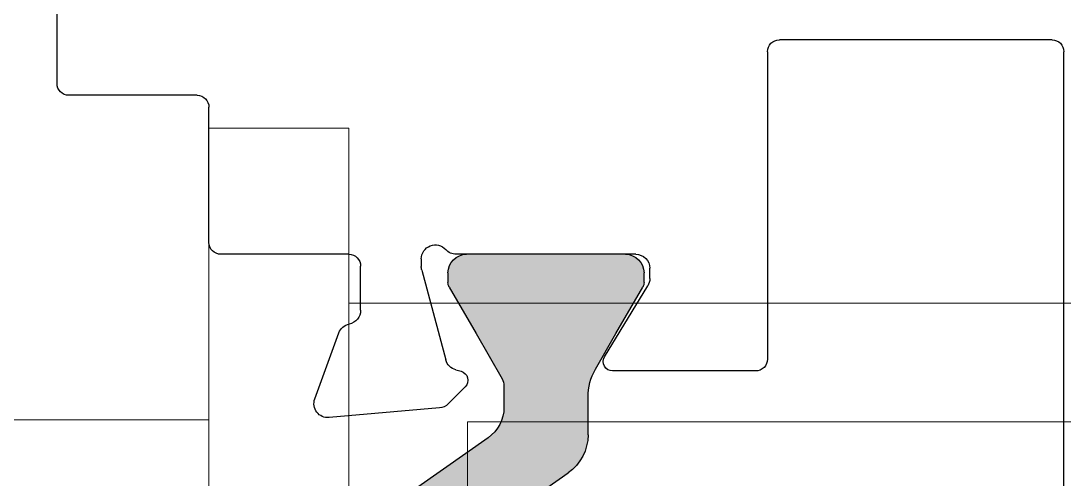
# Model space of a CAD drawing. Extents: x -82 to 113, y -82 to 93.
# Drawn here: x -3.727 to -2.847, y 70.716 to 71.102 of the extents above; entities that cross this region are included whole.
import ezdxf

# ---------------------------------------------------------------- set-up
doc = ezdxf.new("R2010")
doc.units = 0
doc.header["$MEASUREMENT"] = 0
doc.layers.get('0').update_dxf_attribs({"linetype": 'CONTINUOUS'})
doc.layers.add('I-Strut', color=7, linetype='CONTINUOUS')
doc.layers.add('VENT', color=5, linetype='CONTINUOUS')

# ---------------------------------------------------------------- blocks, each defined once
blk = doc.blocks.new('hdgh')
at = {"color": 7, "linetype": 'Continuous', "lineweight": 15}
for p, q in [((-0.118, -0.47231), (-0.118, 0.47257)), ((-0.118, 0.47257), (0.00011, 0.47257)), ((0.00011, 0.47257), (0.00011, -0.47231)), ((0.00011, 0.32493), (2.2757, 0.32493)), ((0.10011, 0.22493), (0.10011, -0.22468)), ((0.10011, 0.22493), (2.2757, 0.22493))]:
    blk.add_line(p, q, dxfattribs=at)
at = {"color": 5, "linetype": 'Continuous', "lineweight": 15}
blk.add_line((-0.568, 0.22651), (-0.118, 0.22651), dxfattribs=at)
blk = doc.blocks.new('25198-18.6mmX6.0mm_Std_I-Strut')
at = {"layer": 'I-Strut'}
h = blk.add_hatch(color=256, dxfattribs=at)
h.dxf.hatch_style = 1
h.paths.add_polyline_path([(0.14161, -0.00504, 0.244698), (0.13193, 0), (-0.13193, 0, 0.244698), (-0.14161, -0.00504), (-0.21138, -0.10468, -0.244698), (-0.23718, -0.11811), (-0.25516, -0.11811, -0.131652), (-0.26107, -0.11653), (-0.29921, -0.09451), (-0.33833, -0.07192, 0.131652), (-0.34227, -0.07087), (-0.35039, -0.07087, 0.414214), (-0.36614, -0.08661), (-0.36614, -0.1063), (-0.36614, -0.20079), (-0.36614, -0.22047, 0.414214), (-0.35039, -0.23622), (-0.34227, -0.23622, 0.131652), (-0.33833, -0.23517), (-0.29921, -0.21258), (-0.26929, -0.19531, -0.131652), (-0.24567, -0.18898), (-0.214, -0.18898, 0.244698), (-0.18175, -0.17219), (-0.11705, -0.07978, -0.244698), (-0.0848, -0.06299), (0.0848, -0.06299, -0.244698), (0.11705, -0.07978), (0.18175, -0.17219, 0.244698), (0.214, -0.18898), (0.24567, -0.18898, -0.131652), (0.26929, -0.19531), (0.33833, -0.23517, 0.131652), (0.34227, -0.23622), (0.35039, -0.23622, 0.414214), (0.36614, -0.22047), (0.36614, -0.20079), (0.36614, -0.1063), (0.36614, -0.08661, 0.414214), (0.35039, -0.07087), (0.34227, -0.07087, 0.131652), (0.33833, -0.07192), (0.26107, -0.11653, -0.131652), (0.25516, -0.11811), (0.23718, -0.11811, -0.244698), (0.21138, -0.10468)])
for p, q in [((-0.13193, 0), (0.13193, 0)), ((-0.21138, -0.10468), (-0.14161, -0.00504)), ((0.14161, -0.00504), (0.21138, -0.10468)), ((0.0848, -0.06299), (-0.0848, -0.06299)), ((-0.35039, -0.07087), (-0.34227, -0.07087)), ((-0.33833, -0.07192), (-0.29921, -0.09451)), ((0.26107, -0.11653), (0.33833, -0.07192)), ((0.34227, -0.07087), (0.35039, -0.07087)), ((-0.36614, -0.1063), (-0.36614, -0.08661)), ((-0.11705, -0.07978), (-0.18175, -0.17219)), ((0.18175, -0.17219), (0.11705, -0.07978)), ((0.36614, -0.08661), (0.36614, -0.1063)), ((-0.29921, -0.09451), (-0.26107, -0.11653)), ((-0.36614, -0.20079), (-0.36614, -0.1063)), ((0.36614, -0.1063), (0.36614, -0.20079)), ((-0.25516, -0.11811), (-0.23718, -0.11811)), ((0.23718, -0.11811), (0.25516, -0.11811)), ((-0.214, -0.18898), (-0.24567, -0.18898)), ((0.24567, -0.18898), (0.214, -0.18898)), ((-0.36614, -0.22047), (-0.36614, -0.20079)), ((-0.26929, -0.19531), (-0.29921, -0.21258)), ((0.33833, -0.23517), (0.26929, -0.19531)), ((0.36614, -0.20079), (0.36614, -0.22047)), ((-0.29921, -0.21258), (-0.33833, -0.23517)), ((-0.34227, -0.23622), (-0.35039, -0.23622)), ((0.35039, -0.23622), (0.34227, -0.23622))]:
    blk.add_line(p, q, dxfattribs=at)
for centre, radius, start, end in [((-0.13193, -0.01181), 0.01181, 90, 145), ((0.13193, -0.01181), 0.01181, 35, 90), ((-0.0848, -0.10236), 0.03937, 90, 145), ((0.0848, -0.10236), 0.03937, 35, 90), ((-0.35039, -0.08661), 0.01575, 90, 180), ((-0.34227, -0.07874), 0.00787, 60, 90), ((0.34227, -0.07874), 0.00787, 90, 120), ((0.35039, -0.08661), 0.01575, 360, 90), ((-0.23718, -0.08661), 0.0315, 270, 325), ((0.23718, -0.08661), 0.0315, 215, 270), ((-0.25516, -0.1063), 0.01181, 240, 270), ((0.25516, -0.1063), 0.01181, 270, 300), ((-0.214, -0.14961), 0.03937, 270, 325), ((0.214, -0.14961), 0.03937, 215, 270), ((-0.24567, -0.23622), 0.04724, 90, 120), ((0.24567, -0.23622), 0.04724, 60, 90), ((-0.35039, -0.22047), 0.01575, 180, 270), ((0.35039, -0.22047), 0.01575, 270, 0), ((-0.34227, -0.22835), 0.00787, 270, 300), ((0.34227, -0.22835), 0.00787, 240, 270)]:
    blk.add_arc(centre, radius, start, end, dxfattribs=at)
blk = doc.blocks.new('3204-1_Sash_Component')
for p, q in [((0.55154, 3.06372), (0.29905, 3.06372)), ((0.56154, 2.9456), (0.56154, 3.05372)), ((0.68554, 2.9356), (0.57154, 2.9356)), ((0.69554, 2.81764), (0.69554, 2.9256)), ((0.81747, 2.8463), (0.76193, 2.82608)), ((0.82513, 2.74105), (0.83328, 2.83417)), ((0.74278, 2.80764), (0.70554, 2.80764)), ((0.69948, 2.75647), (0.7058, 2.75647)), ((0.70885, 2.75606), (0.78468, 2.73575)), ((0.8074, 2.71941), (0.82172, 2.73373)), ((0.69554, 2.57552), (0.69554, 2.72705)), ((0.79303, 2.7274), (0.79423, 2.72294)), ((0.78198, 2.60192), (0.72221, 2.56544)), ((0.79396, 2.47445), (0.79396, 2.5952)), ((0.71606, 2.56371), (0.70735, 2.56371)), ((0.52476, 2.46445), (0.78396, 2.46445)), ((0.51476, 2.22445), (0.51476, 2.45445)), ((1.52668, 2.21445), (0.52476, 2.21445))]:
    blk.add_line(p, q)
for centre, radius, start, end in [((0.55154, 3.05372), 0.01, 0, 90), ((0.57154, 2.9456), 0.01, 180, 270), ((0.68554, 2.9256), 0.01, 0.00028, 90), ((0.82151, 2.8352), 0.01181, 355, 110), ((0.76597, 2.81498), 0.01181, 110, 169.09572), ((0.70554, 2.81764), 0.01, 180, 270), ((0.74278, 2.81945), 0.01181, 270, 349.09572), ((0.69948, 2.74466), 0.01181, 90, 228.18969), ((0.7058, 2.74466), 0.01181, 75, 90), ((0.81337, 2.74208), 0.01181, 315, 355), ((0.68373, 2.72705), 0.01181, 0, 48.18969), ((0.78162, 2.72434), 0.01181, 15, 75), ((0.80183, 2.72497), 0.00787, 195, 315), ((0.78608, 2.5952), 0.00787, 360, 121.4), ((0.70735, 2.57552), 0.01181, 180, 270), ((0.71606, 2.57552), 0.01181, 270, 301.4), ((0.78396, 2.47445), 0.01, 270, 0), ((0.52476, 2.45445), 0.01, 90, 180), ((0.52476, 2.22445), 0.01, 180, 270)]:
    blk.add_arc(centre, radius, start, end)
blk = doc.blocks.new('3204_Sash_Yoke_Assembly')
for name, p in [('3204-1_Sash_Component', (0, 0)), ('25198-18.6mmX6.0mm_Std_I-Strut', (1.06168, 2.80483))]:
    blk.add_blockref(name, p)

msp = doc.modelspace()

# ---------------------------------------------------------------- block references
at = {"rotation": 359.9999338263835}
msp.add_blockref('hdgh', (-3.45021, 70.53905), dxfattribs=at)
at = {"layer": 'VENT', "xscale": -1, "rotation": 89.99993382638357}
msp.add_blockref('3204_Sash_Yoke_Assembly', (-0.6326, 71.60072), dxfattribs=at)

doc.saveas('drawing.dxf')
